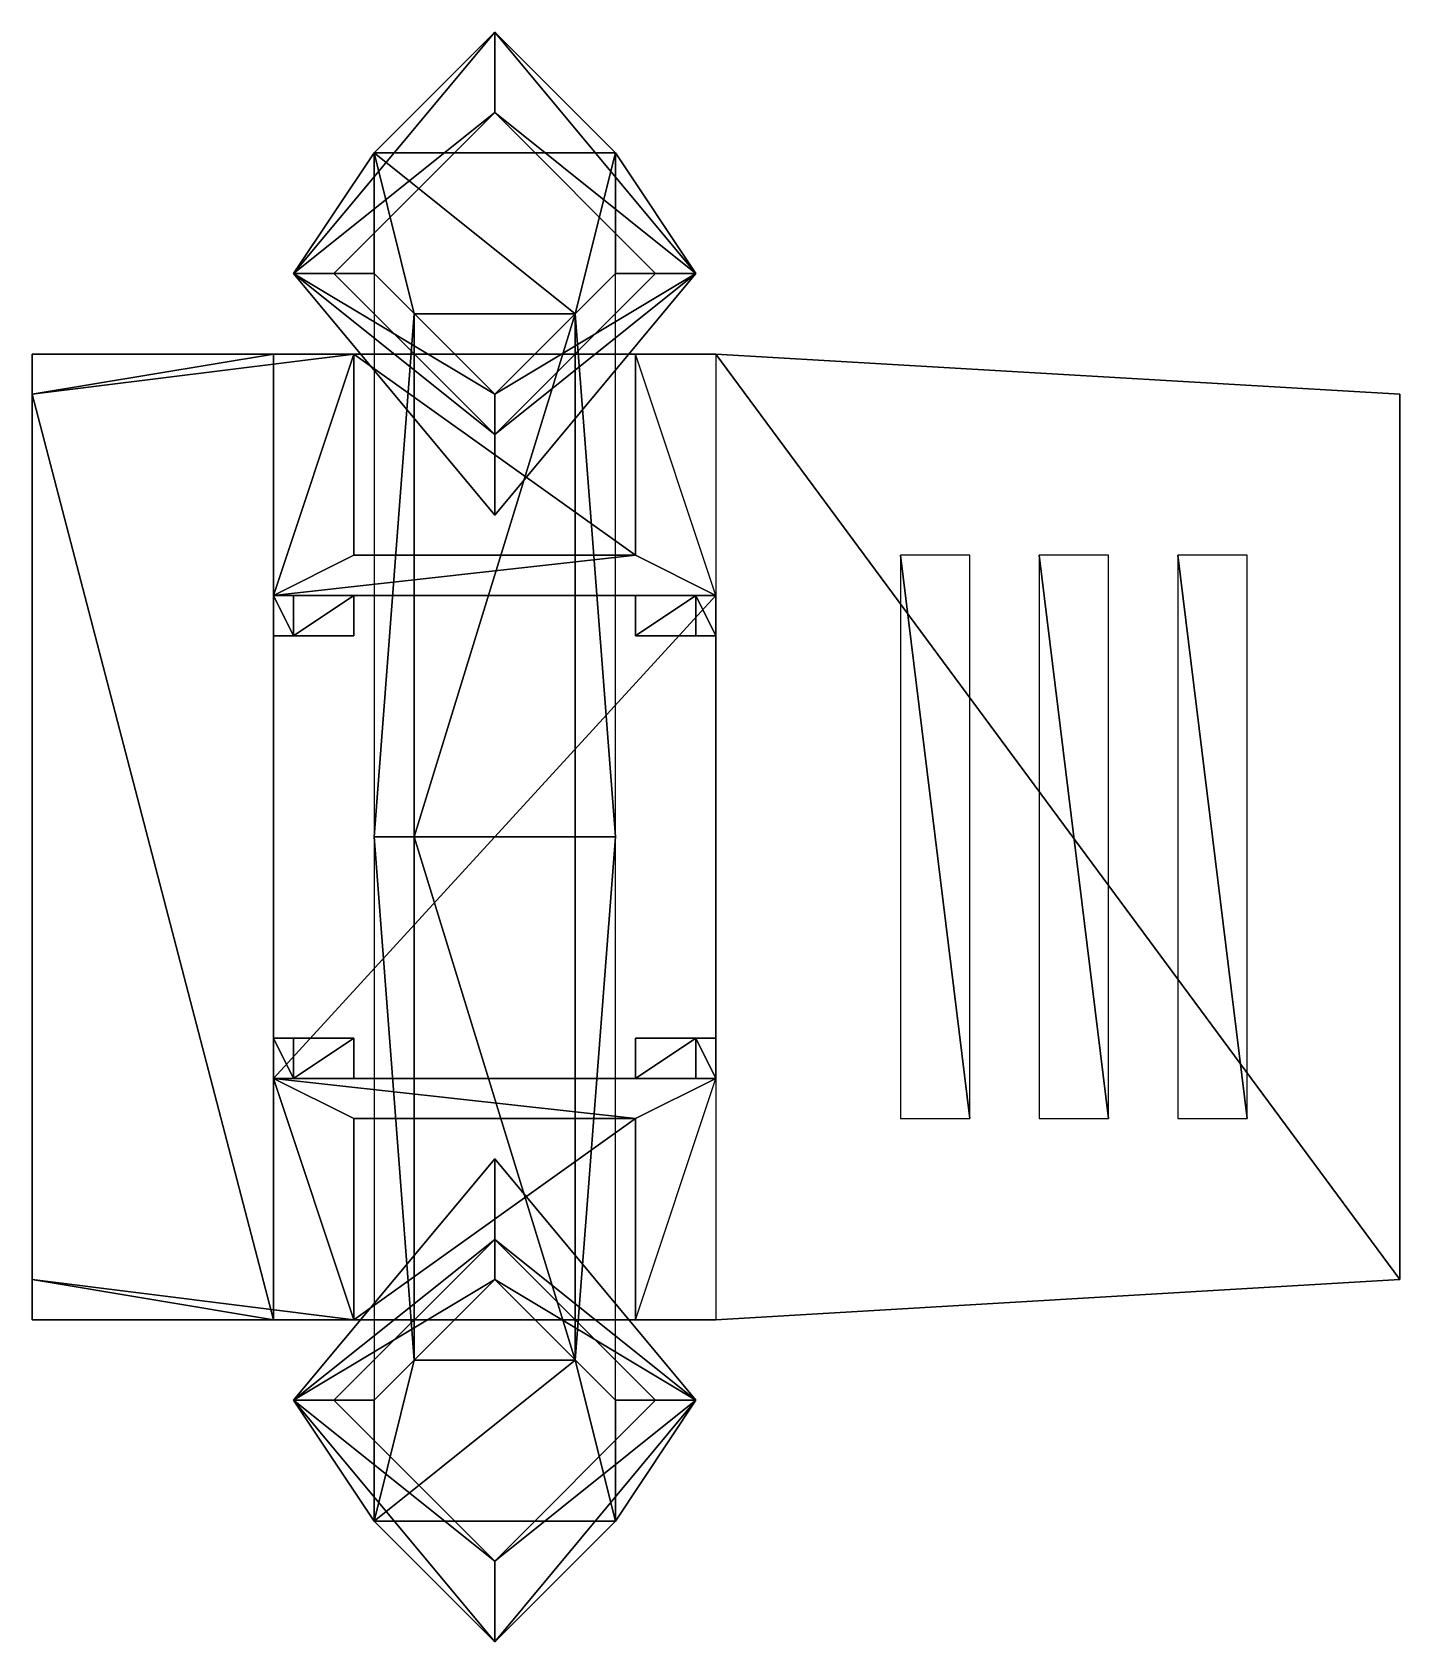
# Model space of a CAD drawing. Extents: x 0 to 18.7, y 0 to 44.3.
# Drawn here: x 10.19 to 18.69, y 34.3 to 44.3 of the extents above; entities outside this region: 3.
import ezdxf

# ---------------------------------------------------------------- set-up
doc = ezdxf.new("R2010")
doc.units = 0
doc.layers.get('0').update_dxf_attribs({"linetype": 'CONTINUOUS'})
doc.layers.add('_KTI_CONTROL', color=7, linetype='CONTINUOUS')

msp = doc.modelspace()

# ---------------------------------------------------------------- linework, layer by layer
at = {"layer": '_KTI_CONTROL'}
for points in [[(0, 0, 0), (0, 0, 0), (0, 0, 0), (0, 0, 0)], [(0, 0, 0), (0, 0, 0)], [(0, 0, 0), (0, 0, 0)]]:
    msp.add_polyline3d(points, dxfattribs=at)

# ---------------------------------------------------------------- meshes
at = {"color": 0, "linetype": 'BYBLOCK'}
mesh = msp.add_polyface(dxfattribs=at)
corners = [(18.686, 42.05, 4.041), (14.436, 42.3, 6.541), (18.686, 36.55, 4.041), (14.436, 36.3, 6.541), (14.436, 40.8, 6.541), (11.686, 40.8, 6.541), (11.686, 37.8, 6.541), (14.436, 37.8, 6.541), (11.686, 42.3, 6.541), (10.186, 42.05, 5.541), (11.686, 36.3, 6.541), (10.186, 36.55, 5.541), (13.936, 37.55, 4.541), (12.186, 37.55, 4.541), (13.936, 36.3, 4.541), (12.186, 36.3, 4.541), (13.936, 36.3, 3.041), (14.436, 36.3, 3.041), (18.686, 36.55, 3.041), (12.186, 36.3, 3.041), (10.186, 36.3, 4.541), (10.186, 36.3, 3.041), (13.936, 42.3, 4.541), (12.186, 42.3, 4.541), (13.936, 41.05, 4.541), (12.186, 41.05, 4.541), (13.936, 42.3, 3.041), (14.436, 42.3, 3.041), (10.186, 42.3, 4.541), (12.186, 42.3, 3.041), (10.186, 42.3, 3.041), (18.686, 42.05, 3.041), (13.561, 39.3, 8.541), (13.561, 36.05, 8.041), (13.811, 39.3, 7.041), (13.811, 35.05, 6.791), (13.061, 34.3, 5.291), (14.311, 35.8, 5.291), (13.811, 35.8, 6.824), (13.061, 34.8, 4.791), (14.061, 35.8, 4.791), (13.061, 36.8, 4.791), (13.061, 37.3, 5.291), (13.061, 36.55, 6.864), (11.811, 35.8, 5.291), (12.311, 35.8, 6.824), (12.061, 35.8, 4.791), (12.311, 35.05, 6.791), (12.561, 36.05, 8.041), (12.561, 39.3, 8.541), (12.311, 39.3, 7.041), (13.561, 42.55, 8.041), (12.561, 42.55, 8.041), (12.311, 43.55, 6.791), (13.811, 43.55, 6.791), (13.061, 44.3, 5.291), (11.811, 42.8, 5.291), (12.311, 42.8, 6.824), (13.061, 43.8, 4.791), (12.061, 42.8, 4.791), (13.061, 41.8, 4.791), (13.061, 41.3, 5.291), (13.061, 42.05, 6.864), (14.311, 42.8, 5.291), (13.811, 42.8, 6.824), (14.061, 42.8, 4.791), (13.936, 38.05, 6.541), (13.936, 38.05, 7.041), (14.311, 38.05, 7.041), (14.436, 38.05, 6.541), (11.686, 38.05, 6.541), (11.811, 38.05, 7.041), (12.186, 38.05, 7.041), (12.186, 38.05, 6.541), (11.811, 37.8, 7.041), (12.186, 37.8, 7.041), (12.186, 37.8, 6.541), (13.936, 37.8, 7.041), (13.936, 37.8, 6.541), (14.311, 37.8, 7.041), (11.811, 40.55, 7.041), (11.811, 40.8, 7.041), (11.686, 40.55, 6.541), (12.186, 40.55, 7.041), (12.186, 40.8, 7.041), (12.186, 40.55, 6.541), (12.186, 40.8, 6.541), (13.936, 40.55, 7.041), (13.936, 40.8, 7.041), (13.936, 40.8, 6.541), (13.936, 40.55, 6.541), (14.311, 40.55, 7.041), (14.311, 40.8, 7.041), (14.436, 40.55, 6.541)]
mesh.append_faces([[corners[k] for k in face] for face in [(55, 53, 54)]], dxfattribs={"color": 0})
mesh.append_faces([[corners[k] for k in face] for face in [(15, 11, 20), (23, 9, 8), (34, 33, 35), (35, 37, 38), (39, 37, 36), (37, 41, 42), (37, 43, 38), (43, 44, 45), (41, 44, 42), (44, 39, 36), (44, 47, 45), (48, 50, 47), (50, 52, 53), (53, 56, 57), (58, 56, 55), (56, 60, 61), (56, 62, 57), (62, 63, 64), (60, 63, 61), (63, 58, 55), (63, 54, 64), (51, 34, 54)]], dxfattribs={"vtx0": -1, "color": 0})
mesh.append_faces([[corners[k] for k in face] for face in [(14, 16, 3), (17, 3, 16), (3, 17, 2), (28, 20, 9)]], dxfattribs={"vtx0": -1, "vtx1": -1, "color": 0})
mesh.append_faces([[corners[k] for k in face] for face in [(26, 22, 1), (1, 27, 26), (20, 28, 30), (27, 1, 0)]], dxfattribs={"vtx0": -1, "vtx2": -1, "color": 0})
mesh.append_faces([[corners[k] for k in face] for face in [(0, 1, 2), (3, 2, 1), (8, 9, 10), (11, 10, 9), (12, 14, 7), (18, 2, 17), (10, 11, 15), (21, 19, 20), (22, 23, 24), (25, 24, 23), (4, 24, 5), (25, 5, 24), (25, 23, 5), (8, 5, 23), (28, 9, 23), (11, 9, 20), (2, 18, 0), (31, 0, 18), (10, 15, 6), (13, 6, 15), (40, 41, 37), (42, 43, 37), (46, 39, 44), (36, 47, 44), (48, 47, 33), (48, 33, 49), (32, 49, 33), (59, 60, 56), (61, 62, 56), (65, 58, 63), (55, 54, 63), (74, 6, 75), (76, 75, 6), (77, 78, 79), (7, 79, 78), (79, 68, 77), (67, 77, 68), (75, 72, 74), (71, 74, 72), (83, 84, 80), (81, 80, 84), (91, 92, 87), (88, 87, 92), (87, 90, 91), (93, 91, 90), (80, 82, 83), (85, 83, 82)]], dxfattribs={"vtx1": -1, "color": 0})
mesh.append_faces([[corners[k] for k in face] for face in [(14, 15, 16), (19, 16, 15), (15, 20, 19), (28, 23, 29), (23, 22, 29), (26, 29, 22), (32, 33, 34), (48, 49, 50), (35, 33, 47), (49, 52, 50), (51, 32, 34)]], dxfattribs={"vtx1": -1, "vtx2": -1, "color": 0})
mesh.append_faces([[corners[k] for k in face] for face in [(4, 5, 6), (6, 7, 4), (12, 7, 6), (6, 13, 12), (15, 14, 12), (12, 13, 15), (22, 24, 4), (29, 30, 28), (30, 21, 20), (0, 31, 27), (35, 36, 37), (39, 40, 37), (43, 42, 44), (41, 46, 44), (47, 36, 35), (51, 52, 49), (49, 32, 51), (53, 52, 51), (51, 54, 53), (53, 55, 56), (58, 59, 56), (62, 61, 63), (60, 65, 63), (66, 67, 68), (68, 69, 66), (70, 71, 72), (72, 73, 70), (7, 69, 68), (68, 79, 7), (77, 67, 66), (66, 78, 77), (76, 73, 72), (72, 75, 76), (74, 71, 70), (70, 6, 74), (80, 81, 5), (5, 82, 80), (85, 86, 84), (84, 83, 85), (87, 88, 89), (89, 90, 87), (93, 4, 92), (92, 91, 93), (5, 81, 84), (84, 86, 5), (89, 88, 92), (92, 4, 89)]], dxfattribs={"vtx2": -1, "color": 0})
at = {"color": 251, "linetype": 'BYBLOCK'}
mesh = msp.add_polyface(dxfattribs=at)
corners = [(17.737, 41.05, 4.893), (17.306, 41.05, 5.147), (17.737, 37.55, 4.893), (17.306, 37.55, 5.147), (16.875, 41.05, 5.4), (16.444, 41.05, 5.654), (16.875, 37.55, 5.4), (16.444, 37.55, 5.654), (16.013, 41.05, 5.907), (15.582, 41.05, 6.161), (16.013, 37.55, 5.907), (15.582, 37.55, 6.161)]
mesh.append_faces([[corners[k] for k in face] for face in [(0, 1, 2), (3, 2, 1), (4, 5, 6), (7, 6, 5), (8, 9, 10), (11, 10, 9)]], dxfattribs={"vtx1": -1, "color": 251})

doc.saveas('drawing.dxf')
